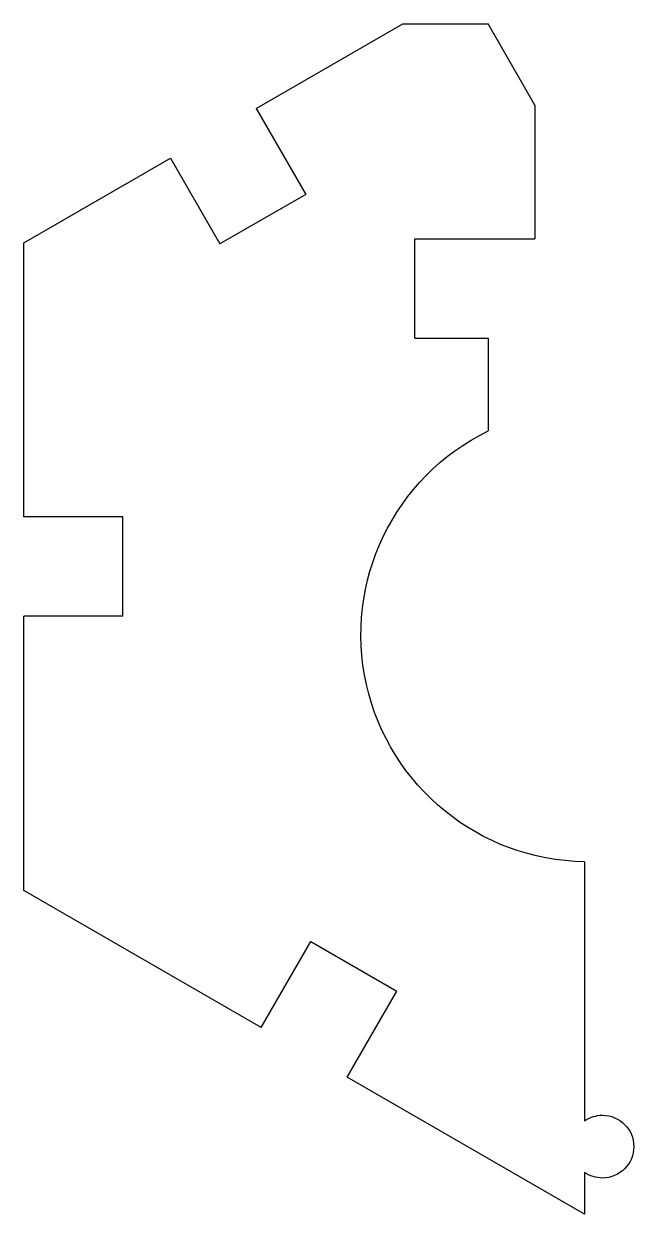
# Model space of a CAD drawing. Header units: millimetres. Extents: x 3469.7 to 3488.5, y 1433.9 to 1470.5.
import ezdxf

# ---------------------------------------------------------------- set-up
doc = ezdxf.new("R2010")
doc.units = ezdxf.units.MM

msp = doc.modelspace()

# ---------------------------------------------------------------- linework, layer by layer
at = {"color": 254, "true_color": 0xcad1ee, "extrusion": (-1.30509e-16, 7.42783e-07, -1)}
for p, q in [((3476.842, 1467.866, 113.084), (3481.348, 1470.468, 113.084)), ((3481.348, 1470.468, 113.084), (3483.965, 1470.468, 113.084)), ((3485.407, 1467.97, 113.084), (3483.965, 1470.468, 113.084)), ((3485.407, 1467.97, 113.084), (3485.407, 1463.857, 113.084)), ((3476.842, 1467.866, 113.084), (3478.366, 1465.227, 113.084)), ((3469.697, 1463.741, 113.084), (3474.203, 1466.342, 113.084)), ((3474.203, 1466.342, 113.084), (3475.727, 1463.703, 113.084)), ((3478.366, 1465.227, 113.084), (3475.727, 1463.703, 113.084)), ((3469.697, 1455.314, 113.084), (3469.697, 1463.741, 113.084)), ((3481.714, 1463.857, 113.084), (3485.407, 1463.857, 113.084)), ((3481.714, 1460.809, 113.084), (3481.714, 1463.857, 113.084)), ((3481.714, 1460.809, 113.084), (3483.97, 1460.809, 113.084)), ((3483.97, 1460.809, 113.084), (3483.97, 1457.959, 113.084)), ((3472.745, 1455.314, 113.084), (3469.697, 1455.314, 113.084)), ((3472.745, 1452.266, 113.084), (3472.745, 1455.314, 113.084)), ((3469.697, 1443.84, 113.084), (3469.697, 1452.266, 113.084)), ((3472.745, 1452.266, 113.084), (3469.697, 1452.266, 113.084)), ((3486.931, 1444.72, 113.084), (3486.931, 1436.76, 113.084)), ((3476.994, 1439.627, 113.084), (3469.697, 1443.84, 113.084)), ((3476.994, 1439.627, 113.084), (3478.518, 1442.266, 113.084)), ((3478.518, 1442.266, 113.084), (3481.158, 1440.742, 113.084)), ((3479.634, 1438.103, 113.084), (3481.158, 1440.742, 113.084)), ((3486.931, 1433.89, 113.084), (3479.634, 1438.103, 113.084)), ((3486.931, 1435.173, 113.084), (3486.931, 1433.89, 113.084))]:
    msp.add_line(p, q, dxfattribs=at)
for centre, radius, start, end in [((-3487.032, 1451.693, -113.083), 6.974, 270.8279, 63.9524), ((-3487.481, 1435.966, -113.083), 0.965, 55.3163, 90), ((-3487.481, 1435.966, -113.083), 0.965, 90, 270), ((-3487.481, 1435.966, -113.083), 0.965, 270, 304.6837)]:
    msp.add_arc(centre, radius, start, end, dxfattribs=at)

doc.saveas('drawing.dxf')
